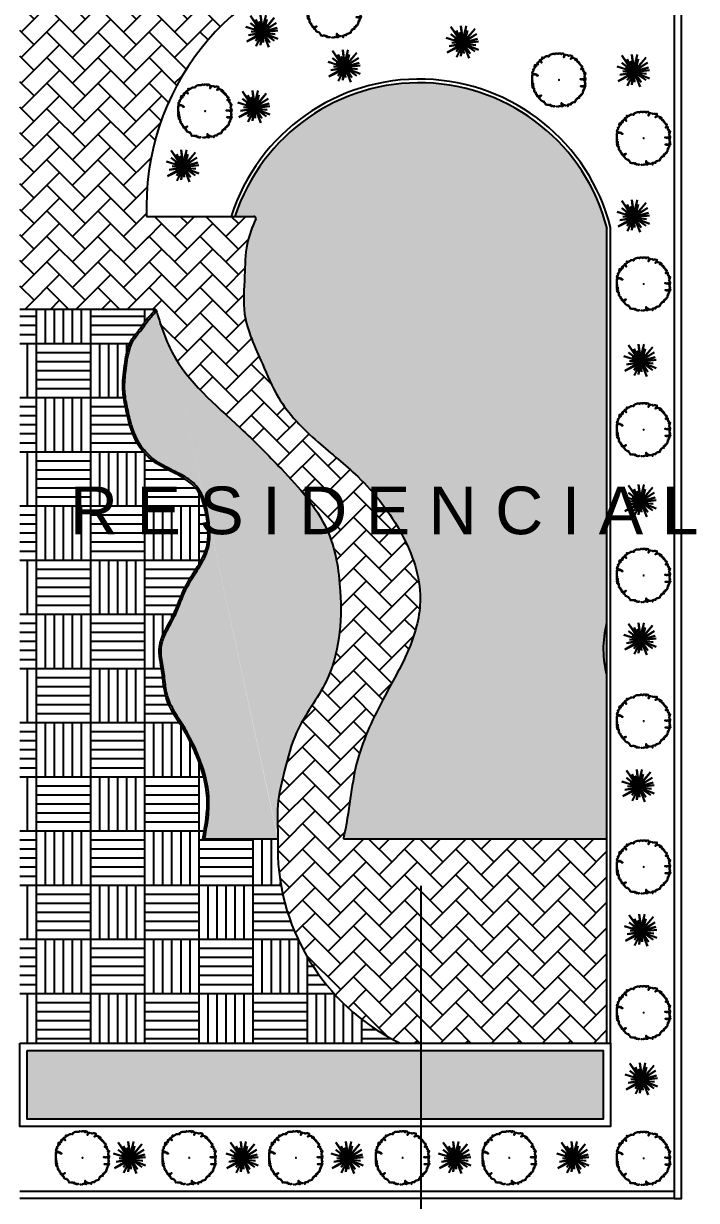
# Model space of a CAD drawing. Header units: metres. Extents: x 325024 to 7190115, y 7391967 to 10157759.
# Drawn here: x 326082.34 to 326101.26, y 7392841.02 to 7392874.13 of the extents above; entities that cross this region are included whole.
import ezdxf

# ---------------------------------------------------------------- set-up
doc = ezdxf.new("R2010")
doc.units = ezdxf.units.M
doc.layers.get('0').update_dxf_attribs({"lineweight": 18})
for name, color, linetype in [('Alvenaria', 6, 'Continuous'), ('DECK', 35, 'Continuous'), ('Piscina', 141, 'Continuous'), ('Piso externo', 254, 'Continuous'), ('VEGET', 64, 'Continuous')]:
    doc.layers.add(name, color=color, linetype=linetype)
doc.layers.add('linagrossa', color=7, linetype='Continuous', lineweight=25)
doc.styles.get("Standard").update_dxf_attribs({"font": 'arial.ttf'})
pattern_1 = [(45, (323741.6664990343, 7391711.48778445), (7.105427357601002e-17, 0.7184204896855323), [1.524, -0.508]), (135, (323742.0257090342, 7391711.84699445), (7.105427357601002e-17, 0.7184204896855323), [1.524, -0.508])]

# ---------------------------------------------------------------- blocks, each defined once
blk = doc.blocks.new('A$C21090EC6')
for p, q in [((6.749999990448771, 5.999999985987621), (1.874999990448771, 12.74999998598762)), ((1.874999990448771, 12.74999998598762), (5.624999990448771, 7.124999985987621)), ((6.749999990448771, 5.999999985987621), (1.874999990448771, 9.749999985987621)), ((1.874999990448771, 9.749999985987621), (6.374999990448771, 6.374999985987621)), ((6.749999990448771, 5.999999985987621), (4.124999990448771, 11.24999998598762)), ((4.124999990448771, 11.24999998598762), (5.573275852517736, 7.629310330815207)), ((6.749999990448771, 5.999999985987621), (5.249999990448771, 10.49999998598762)), ((5.249999990448771, 10.49999998598762), (6.642857133305914, 7.017857128844764)), ((6.749999990448771, 5.999999985987621), (5.999999990448771, 13.12499998598762)), ((5.999999990448771, 13.12499998598762), (6.749999990448771, 7.499999985987621)), ((6.749999990448771, 5.999999985987621), (8.24999999044877, 13.12499998598762)), ((6.749999990448771, 7.499999985987621), (8.24999999044877, 13.12499998598762)), ((6.749999990448771, 5.999999985987621), (11.62499999044877, 11.99999998598762)), ((6.749999990448771, 5.999999985987621), (8.62499999044877, 11.24999998598762)), ((6.749999990448771, 5.999999985987621), (12.37499999044877, 9.749999985987621)), ((12.37499999044877, 9.749999985987621), (7.499999990448771, 6.749999985987621)), ((11.62499999044877, 11.99999998598762), (7.579495231484044, 7.328560793449434)), ((8.62499999044877, 11.24999998598762), (7.579495231484044, 7.328560793449434)), ((6.749999990448771, 5.999999985987621), (-9.551229140924988e-09, 8.249999985987621)), ((-9.551229140924988e-09, 8.249999985987621), (4.874999990448771, 6.749999985987621)), ((6.749999990448771, 5.999999985987621), (0.3749999904487709, 2.249999985987621)), ((0.3749999904487709, 2.249999985987621), (5.488636354085134, 4.806818167805803)), ((6.749999990448771, 5.999999985987621), (1.124999990448771, 4.874999985987621)), ((1.124999990448771, 4.874999985987621), (5.934593013704585, 5.520348823196923)), ((6.749999990448771, 5.999999985987621), (2.249999990448771, 6.374999985987621)), ((2.249999990448771, 6.374999985987621), (5.624999990448771, 6.374999985987621)), ((6.749999990448771, 5.999999985987621), (3.374999990448771, 7.874999985987621)), ((3.374999990448771, 7.874999985987621), (4.874999990448771, 6.749999985987621)), ((6.749999990448771, 5.999999985987621), (4.124999990448771, 0.3749999859876212)), ((6.749999990448771, 5.999999985987621), (4.124999990448771, 2.624999985987621)), ((4.124999990448771, 2.624999985987621), (5.934593013704585, 5.520348823196923)), ((6.374999990448771, 4.874999985987621), (4.124999990448771, 0.3749999859876212)), ((6.749999990448771, 5.999999985987621), (5.999999990448771, 0.7499999859876212)), ((5.999999990448771, 0.7499999859876212), (6.374999990448771, 4.874999985987621)), ((6.749999990448771, 5.999999985987621), (12.74999999044877, 7.874999985987621)), ((6.749999990448771, 5.999999985987621), (13.12499999044877, 6.749999985987621)), ((6.749999990448771, 5.999999985987621), (9.37499999044877, -1.401237881282213e-08)), ((6.749999990448771, 5.999999985987621), (13.12499999044877, 3.374999985987621)), ((6.749999990448771, 5.999999985987621), (7.124999990448771, 1.874999985987621)), ((6.749999990448771, 5.999999985987621), (11.99999999044877, 5.249999985987621)), ((6.749999990448771, 5.999999985987621), (9.74999999044877, 1.874999985987621)), ((6.749999990448771, 5.999999985987621), (11.62499999044877, 2.624999985987621)), ((7.124999990448771, 1.874999985987621), (7.124999990448771, 4.874999985987621)), ((12.74999999044877, 7.874999985987621), (7.499999990448771, 6.374999985987621)), ((13.12499999044877, 6.749999985987621), (7.499999990448771, 5.999999985987621)), ((9.74999999044877, 1.874999985987621), (7.499999990448771, 5.249999985987621)), ((9.37499999044877, -1.401237881282213e-08), (7.499999990448771, 4.874999985987621)), ((11.99999999044877, 5.249999985987621), (7.874999990448771, 5.624999985987621)), ((13.12499999044877, 3.374999985987621), (8.24999999044877, 5.249999985987621)), ((8.24999999044877, 5.249999985987621), (11.62499999044877, 2.624999985987621)), ((4.124999990448771, 0.3749999859876212), (4.124999990448771, 0.3749999859876212))]:
    blk.add_line(p, q)
blk = doc.blocks.new('A$C0D2935C8')
at = {"const_width": 0.25641}
blk.add_lwpolyline([(5.91658495039797, 5.977604519359645, 1), (6.17299495039797, 5.977604519359645, 1)], format="xyb", close=True, dxfattribs=at)
for p in [(2.108115451358905, 10.60899138067351), (2.242983085406279, 11.01310551471466), (2.265378079989792, 10.87823491086595), (2.310168069156815, 10.81104844769408), (2.354958058323841, 10.74386198452222), (2.556513009575451, 10.96781686176177), (2.601800665288777, 10.9907100269907), (2.691380643622826, 11.01310551471466), (2.803355616540387, 11.05789649016257), (2.938223250587762, 11.14747844105838), (3.050198223505323, 11.2370603919542), (3.162173196422884, 11.30424685512607), (3.162173196422884, 11.30424685512607), (3.364225814220795, 11.30424685512607), (3.723043394103293, 11.28185136740211), (3.812623372437342, 11.327140020355), (3.835018367020854, 11.46151294669873), (3.857911028150667, 11.48390843442268), (3.902701017317692, 11.52869940987059), (4.037070984818766, 11.61828136076641), (4.239123602616677, 11.70836098916721), (4.4630735484518, 11.79794294006303), (4.642731171666199, 11.84273391551094), (4.754706144583761, 11.84273391551094), (4.889573778631134, 11.84273391551094), (5.001548751548696, 11.84273391551094), (5.091128729882746, 11.79794294006303), (5.158811380179582, 11.84273391551094), (5.315576342264169, 11.9099203786828), (5.382761326014705, 11.93231586640676), (5.450443976311543, 11.95520903163569), (5.764471567027016, 11.86512940323489), (5.831656550777552, 11.86512940323489), (5.876446539944578, 11.93231586640676), (6.033211502029164, 11.95520903163569), (6.078499157742488, 11.95520903163569), (6.324844098161123, 11.95520903163569), (6.392029081911661, 11.95520903163569), (6.459711732208498, 11.84273391551094), (6.616476694293084, 11.77554745233907), (6.728949333756946, 11.95520903163569), (7.020084263342606, 11.9099203786828), (7.020084263342606, 11.9099203786828), (7.132556902806468, 11.12508295333443), (7.132556902806468, 11.12508295333443), (7.154951897389981, 11.21466490423025), (7.177346891973492, 11.64117452599535), (7.177346891973492, 11.19226941650629), (7.199741886557005, 11.5734903853185), (7.222136881140517, 11.50630392214664), (7.222136881140517, 11.46151294669873), (7.222136881140517, 11.39432648352687), (7.222136881140517, 11.25945587967816), (7.311716859474567, 11.39432648352687), (7.44658449352194, 11.61828136076641), (7.603349455606527, 11.59588587304246), (7.984562030072537, 11.55109489759455), (8.141824658703424, 11.46151294669873), (8.20900964245396, 11.43911745897478), (8.478247244002407, 11.48390843442268), (8.657904867216807, 11.48390843442268), (8.725089850967343, 10.74386198452222), (8.79227483471788, 10.87823491086595), (8.949039796802467, 10.85583942314199), (8.97193245793228, 11.43911745897478), (8.97193245793228, 11.05789649016257), (8.97193245793228, 10.87823491086595), (9.016722447099305, 11.34953550807896), (9.016722447099305, 11.25945587967816), (9.016722447099305, 11.25945587967816), (9.263067387517939, 10.92302588631386), (9.532304989066386, 10.83344393541804), (9.532304989066386, 10.78865295997013), (9.689567617697275, 10.72146649679827), (9.689567617697275, 10.67667552135036), (9.846332579781862, 10.72146649679827), (0.2687398962330931, 8.343563378019233), (0.2911348908166058, 8.09721301305573), (0.3364225465299304, 8.18679496395155), (0.4260025248639794, 8.500829469591896), (0.537977497781541, 9.039316529976766), (0.537977497781541, 8.679993371383533), (0.6051624815320782, 8.747677512060376), (0.6275574761155909, 9.308062382664223), (0.7400301155794526, 9.084107505424676), (0.8296100939135016, 9.308062382664223), (0.9191900722475506, 9.06171201770072), (0.964477727960876, 9.398142011065021), (0.9868727225443878, 9.48772396196084), (1.098847695461949, 9.53251493740875), (1.233217662963024, 9.82415395532514), (1.255612657546536, 9.913735906220959), (1.255612657546536, 9.48772396196084), (1.323295307843373, 9.712176516705366), (1.480060269927959, 10.07100199779362), (1.614927903975333, 10.11579297324153), (1.77169286605992, 10.40743199115792), (1.816482855226944, 10.47461845432979), (1.816482855226944, 10.34024552798606), (1.816482855226944, 10.27256138730921), (1.838877849810457, 10.20537492413735), (1.883667838977481, 10.11579297324153), (1.906062833560994, 10.11579297324153), (1.951350489274319, 10.09339748551758), (1.951350489274319, 10.07100199779362), (2.06332546219188, 10.11579297324153), (2.108115451358905, 9.913735906220959), (2.130510445942417, 9.936131393944914), (9.689567617697275, 10.49701394205374), (9.689567617697275, 10.47461845432979), (9.958805219245722, 10.31735236275712), (10.04838519757977, 10.5642004052256), (10.07078019216328, 10.42982747888188), (10.18275516508085, 10.16058394868944), (10.18275516508085, 10.07100199779362), (10.40720277746227, 10.04860651006967), (10.40720277746227, 9.868944930773049), (10.58686040067667, 9.644492376028523), (10.60925539526018, 9.801758467601186), (10.6540453844272, 9.756967492153276), (10.8332053410953, 9.465328474236886), (10.96807297514268, 9.330457870388178), (10.99046796972619, 9.19608494404445), (11.03525795889322, 8.500829469591896), (11.03525795889322, 8.43364300642003), (11.08004794806024, 8.545620445039805), (11.10244294264375, 8.456038494143986), (11.21491558210761, 9.06171201770072), (11.21491558210761, 8.77007299978433), (11.21491558210761, 8.679993371383533), (11.28210056585815, 9.039316529976766), (11.28210056585815, 8.500829469591896), (11.46126052252625, 8.365958865743188), (11.46126052252625, 8.09721301305573), (11.46126052252625, 8.051924360102843), (11.48365551710976, 8.47843398186794), (11.48365551710976, 8.38885203097212), (-3.876905463329194e-08, 7.065029867733899), (-3.876905463329194e-08, 6.84107499049435), (-3.876905463329194e-08, 6.773888527322486), (-3.876905463329194e-08, 6.639017923473779), (-3.876905463329194e-08, 6.527040484854004), (-3.876905463329194e-08, 6.369774393281344), (-3.876905463329194e-08, 6.324983417833434), (-3.876905463329194e-08, 6.257796954661569), (-3.876905463329194e-08, 6.16821500376575), (-3.876905463329194e-08, 6.033344399917044), (-3.876905463329194e-08, 5.988553424469134), (-3.876905463329194e-08, 5.921366961297269), (-3.876905463329194e-08, 5.809389522677495), (-3.876905463329194e-08, 5.54014599248506), (0.02239495581445805, 7.581121440394814), (0.04478995039796985, 5.764100869724609), (0.04478995039796985, 5.315693437740534), (0.06718494498148253, 7.80557399513934), (0.06718494498148253, 7.446748514051086), (0.06718494498148253, 5.338088925464489), (0.08957993956499433, 5.719309894276699), (0.08957993956499433, 5.338088925464489), (0.111974934148507, 7.155109496134695), (0.111974934148507, 5.674518918828789), (0.1343699287320197, 7.895155946035159), (0.201554912482556, 7.917551433759114), (0.2911348908166058, 7.199900471582604), (0.3588175411134431, 7.379064373374244), (0.3588175411134431, 7.222295959306559), (0.6504501372454028, 7.311877910202379), (0.6952401264124282, 7.199900471582604), (0.9868727225443878, 7.17750498385865), (1.009267717127901, 7.087425355457854), (1.076452700878438, 7.110318520686786), (1.098847695461949, 7.065029867733899), (1.098847695461949, 6.953052429114124), (1.278007652130048, 6.953052429114124), (10.85560033567882, 6.145819516041795), (10.99046796972619, 6.145819516041795), (11.16962792639429, 6.078135375364954), (11.16962792639429, 6.078135375364954), (11.28210056585815, 6.12342402831784), (11.48365551710976, 6.145819516041795), (11.5513381674066, 7.895155946035159), (11.5513381674066, 6.033344399917044), (11.68570813490767, 7.895155946035159), (11.7304981240747, 7.379064373374244), (11.75289311865821, 7.670703391290634), (11.75289311865821, 7.670703391290634), (11.77528811324172, 6.863470478218304), (11.77528811324172, 6.773888527322486), (11.77528811324172, 6.100530863088909), (11.77528811324172, 6.033344399917044), (11.82007810240875, 6.639017923473779), (11.86536575812207, 7.446748514051086), (11.86536575812207, 7.065029867733899), (11.86536575812207, 6.347378905557389), (11.86536575812207, 5.607332455656924), (11.86536575812207, 5.49535501703715), (11.86536575812207, 5.49535501703715), (11.88776075270558, 6.594226948025869), (11.88776075270558, 5.988553424469134), (11.88776075270558, 5.988553424469134), (11.88776075270558, 5.405275388636354), (11.9101557472891, 7.222295959306559), (11.9101557472891, 6.459854021682141), (11.9101557472891, 5.786496357448564), (11.93255074187261, 6.392169881005299), (11.93255074187261, 6.347378905557389), (11.93255074187261, 5.876575985849359), (11.93255074187261, 5.315693437740534), (11.99973572562314, 7.491539489498995), (11.99973572562314, 6.324983417833434), (11.99973572562314, 6.280192442385524), (12.02213072020666, 6.16821500376575), (-3.876905463329194e-08, 5.293297950016579), (-3.876905463329194e-08, 5.270902462292624), (-3.876905463329194e-08, 5.001658932100189), (0.02239495581445805, 4.642833451011934), (0.04478995039796985, 5.091240882996009), (0.06718494498148253, 4.777206377355664), (0.08957993956499433, 4.979263444376234), (0.08957993956499433, 4.754810889631709), (0.08957993956499433, 4.261612482199725), (0.201554912482556, 5.181320511396805), (0.201554912482556, 4.979263444376234), (0.201554912482556, 4.440776383991364), (0.2463449016495804, 4.104346390627064), (0.3135298854001176, 4.598042475564024), (0.3812125356969549, 3.992368952007289), (0.4260025248639794, 4.081950902903109), (0.4260025248639794, 3.880391513387515), (0.4483975194474921, 3.678334446366944), (0.4707925140310047, 3.431486403898464), (0.537977497781541, 3.588752495471125), (0.6275574761155909, 3.207531526658915), (0.8296100939135016, 3.117451898258119), (0.8520050884970143, 3.005474459638344), (0.8520050884970143, 2.89349702101857), (0.9191900722475506, 2.736230929445909), (1.031662711711413, 2.713835441721954), (10.99046796972619, 4.57564698784007), (10.99046796972619, 4.57564698784007), (11.0128629643097, 2.669044466274044), (11.14723293181078, 2.713835441721954), (11.16962792639429, 4.57564698784007), (11.16962792639429, 4.53085601239216), (11.16962792639429, 4.53085601239216), (11.25970557127464, 2.825812880341728), (11.34928554960869, 2.960683484190434), (11.3716805441922, 4.57564698784007), (11.3716805441922, 3.207531526658915), (11.3716805441922, 3.162242873706028), (11.3716805441922, 3.139847385982073), (11.3716805441922, 3.095056410534164), (11.39407553877571, 4.508460524668205), (11.39407553877571, 3.274717989830779), (11.39407553877571, 3.050265435086254), (11.39407553877571, 3.050265435086254), (11.48365551710976, 3.655938958642989), (11.48365551710976, 3.611147983195079), (11.50605051169327, 3.431486403898464), (11.52894317282309, 4.57564698784007), (11.52894317282309, 3.498672867070328), (11.57373316199011, 3.678334446366944), (11.64091814574065, 4.57564698784007), (11.64091814574065, 3.90278700111147), (11.64091814574065, 3.880391513387515), (11.66331314032416, 3.745520909538809), (11.68570813490767, 3.947577976559379), (11.75289311865821, 4.598042475564024), (11.75289311865821, 4.216821506751815), (11.75289311865821, 4.081950902903109), (11.82007810240875, 4.598042475564024), (11.88776075270558, 4.979263444376234), (11.88776075270558, 4.418380896267409), (11.88776075270558, 4.261612482199725), (11.9101557472891, 5.226111486844714), (11.9101557472891, 4.620437963287979), (11.97734073103963, 5.113636370719964), (12.04452571479017, 4.642833451011934), (1.076452700878438, 2.534173862425338), (1.166032679212487, 2.310218985185789), (1.233217662963024, 2.466987399253473), (1.323295307843373, 2.220139356784993), (1.524850259094984, 1.951393504097535), (1.614927903975333, 2.26542800973788), (1.637322898558846, 1.906602528649625), (1.682112887725871, 2.130557405889173), (1.704507882309383, 2.377405448357654), (1.704507882309383, 1.749336437076964), (1.838877849810457, 1.659754486181145), (1.861272844393969, 2.355009960633699), (1.861272844393969, 2.355009960633699), (1.928955494690807, 1.412906443712664), (2.018535473024856, 2.489382886977428), (2.15290544052593, 1.278533517368935), (2.354958058323841, 1.233244864416048), (2.6465906544558, 1.121267425796273), (2.668985649039313, 1.0092899871765), (2.870540600290924, 0.8072329201559283), (2.983013239754785, 0.582780365411403), (3.02780322892181, 0.4931984145155832), (3.050198223505323, 0.4260119513437184), (3.386620808804308, 0.3812209758958094), (3.633463415769244, 0.4036164636197643), (3.812623372437342, 0.4036164636197643), (4.037070984818766, 0.246350372047103), (4.126650963152815, 0.3812209758958094), (4.239123602616677, 0.2687458597710579), (4.351098575534238, 0.1791639088752381), (4.395888564701263, 0.08958195797941926), (4.530756198748637, 0.1791639088752381), (4.709916155416735, 0.04479098253150937), (4.867178784047622, 0.02239549480755443), (5.023943746132209, 0.08958195797941926), (5.023943746132209, 0.08958195797941926), (5.584813943812617, 7.083599484758452e-09), (5.921236529111602, 7.083599484758452e-09), (6.055606496612675, 0.04479098253150937), (6.257659114410587, 0.08958195797941926), (6.571686705126059, 0.08958195797941926), (6.594081699709572, 0.7848374324319733), (6.594081699709572, 0.6728599938121995), (6.594081699709572, 0.5155939022395382), (6.594081699709572, 0.4484074390676733), (6.728949333756946, 0.6056735306403347), (6.728949333756946, 0.3140345127239446), (6.728949333756946, 0.08958195797941926), (6.818529312090996, 0.1791639088752381), (6.86331930125802, 0.4931984145155832), (6.885714295841532, 0.06718647025546431), (6.975294274175582, 0.4260119513437184), (7.065371919055931, 0.3812209758958094), (7.065371919055931, 0.3812209758958094), (7.087766913639443, 0.3588254881718544), (7.199741886557005, 0.3140345127239446), (7.311716859474567, 0.2687458597710579), (7.53616447185599, 0.246350372047103), (7.962167035489024, 0.3364300004478995), (7.962167035489024, 0.246350372047103), (8.007454691202348, 0.08958195797941926), (8.029849685785862, 0.3588254881718544), (8.141824658703424, 0.4260119513437184), (8.298589620788011, 0.4708029267916283), (8.411062260251871, 0.4708029267916283), (8.702694856383832, 0.4708029267916283), (8.725089850967343, 0.6504645060882446), (8.926644802218956, 0.7848374324319733), (8.949039796802467, 0.8072329201559283), (9.083907430849841, 0.8296284078798832), (9.195882403767403, 0.8968148710517481), (9.420330016148828, 0.9421035240046347), (9.599987639363224, 1.0092899871765), (9.64477762853025, 1.031685474900454), (9.711962612280786, 1.121267425796273), (9.756752601447811, 1.3457199805408), (9.756752601447811, 1.210849376692093), (9.868727574365373, 1.480092906884528), (9.958805219245722, 1.6821499739051), (9.958805219245722, 1.6821499739051), (9.958805219245722, 1.6821499739051), (9.958805219245722, 1.569674857780348), (10.18275516508085, 1.861313875696738), (10.18275516508085, 1.794127412524873), (10.27283280996119, 1.883709363420693), (10.49678275579632, 2.040975454993354), (10.56446540609316, 1.92899801637358), (10.60925539526018, 2.287823497461834), (10.67644037901072, 2.332614472909744), (10.74362536276125, 2.332614472909744), (10.85560033567882, 2.377405448357654), (10.90088799139214, 2.444591911529518), (10.96807297514268, 2.646648978550089), (10.96807297514268, 2.511778374701383)]:
    blk.add_point(p)
blk = doc.blocks.new('*U56')
at = {"layer": 'VEGET', "xscale": 0.125, "yscale": 0.125, "zscale": 0.125}
blk.add_blockref('A$C0D2935C8', (-0.7527828547513309, -0.7472005649199218), dxfattribs=at)
blk = doc.blocks.new('*U57')
at = {"color": 0, "linetype": 'ByBlock', "lineweight": -2, "transparency": 16777216}
for p in [(-2.510525938252074e-16, -4.1), (-5.021051876504147e-16, -8.2), (-7.531577814756222e-16, -12.3), (-1.004210375300829e-15, -16.4), (-1.255262969126037e-15, -20.5), (-1.506315562951244e-15, -24.6), (-1.757368156776452e-15, -28.7), (-2.008420750601659e-15, -32.8)]:
    blk.add_blockref('*U56', p, dxfattribs=at)
blk = doc.blocks.new('*U58')
at = {"layer": 'VEGET', "xscale": 0.125, "yscale": 0.125, "zscale": 0.125}
blk.add_blockref('A$C0D2935C8', (-0.7527828547511035, -0.7472005649199218), dxfattribs=at)
blk = doc.blocks.new('*U51')
at = {"color": 0, "linetype": 'ByBlock', "lineweight": -2, "transparency": 16777216}
for p in [(-12, 0), (-9, 0), (-6, 0), (-3, 0), (0, 0)]:
    blk.add_blockref('*U58', p, dxfattribs=at)

msp = doc.modelspace()

# ---------------------------------------------------------------- hatches: boundary and pattern name
at = {"layer": 'DECK'}
h = msp.add_hatch(dxfattribs=at)
h.set_pattern_fill('AR-PARQ1', color=256, scale=0.005)
h.set_pattern_definition([(90, (324474.8860170909, 7391607.833064089), (-1.524, 1.524), [1.524, -1.524]), (90, (324475.1400170908, 7391607.833064089), (-1.524, 1.524), [1.524, -1.524]), (90, (324475.3940170908, 7391607.833064089), (-1.524, 1.524), [1.524, -1.524]), (90, (324475.6480170909, 7391607.833064089), (-1.524, 1.524), [1.524, -1.524]), (90, (324475.9020170909, 7391607.833064089), (-1.524, 1.524), [1.524, -1.524]), (90, (324476.1560170908, 7391607.833064089), (-1.524, 1.524), [1.524, -1.524]), (90, (324476.4100170908, 7391607.833064089), (-1.524, 1.524), [1.524, -1.524]), (0, (324474.8860170909, 7391609.357064089), (1.524, -1.524), [1.524, -1.524]), (0, (324474.8860170909, 7391609.611064089), (1.524, -1.524), [1.524, -1.524]), (0, (324474.8860170909, 7391609.865064088), (1.524, -1.524), [1.524, -1.524]), (0, (324474.8860170909, 7391610.119064088), (1.524, -1.524), [1.524, -1.524]), (0, (324474.8860170909, 7391610.373064089), (1.524, -1.524), [1.524, -1.524]), (0, (324474.8860170909, 7391610.627064088), (1.524, -1.524), [1.524, -1.524]), (0, (324474.8860170909, 7391610.881064088), (1.524, -1.524), [1.524, -1.524])])
edge = h.paths.add_edge_path()
edge.add_spline(control_points=[(326087.3852549361, 7392851.195220727), (326087.4539020099, 7392851.577297184), (326087.5944230569, 7392852.359410401), (326087.2799274644, 7392853.43618226), (326086.8295652629, 7392854.343444865), (326086.2938049583, 7392855.071900862), (326086.2669805875, 7392855.881665567), (326086.0529023867, 7392856.695773602), (326086.5856280469, 7392857.433627748), (326086.875961442, 7392858.434611402), (326087.5771494112, 7392859.215558381), (326087.5116498542, 7392860.239535682), (326087.2819943623, 7392861.261369497), (326086.2494988455, 7392861.572645671), (326085.4726498165, 7392862.25234147), (326085.2611942261, 7392863.074985734), (326085.1004045488, 7392863.85169015), (326085.1864368857, 7392864.535110422), (326085.2806527845, 7392865.15103591), (326085.5976916229, 7392865.510683229), (326085.794481342, 7392865.806028656), (326085.9621269298, 7392865.986005559), (326086.0642303014, 7392866.090157412)], knot_values=[0, 0, 0, 0, 1.121175050994834, 2.295053281410613, 3.179697215172347, 4.106523322434493, 4.837163583320176, 5.515537628713952, 6.453626561207718, 7.287821957608327, 8.599362262956383, 9.250860597013961, 10.23703405142404, 11.38713621036541, 12.11217419562519, 13.1798244577285, 13.76893162960188, 14.42169625077931, 15.19095837024913, 15.50982201494911, 15.80319997715319, 16.22799555667295, 16.22799555667295, 16.22799555667295, 16.22799555667295], degree=3, periodic=0)
edge.add_line((326086.0642303014, 7392866.090157412), (326082.2411976504, 7392866.090157412))
edge.add_line((326082.2411976504, 7392866.090157412), (326082.2411976504, 7392845.44517023))
edge.add_line((326082.2411976504, 7392845.44517023), (326092.929292988, 7392845.44517023))
edge.add_arc((326095.6189185561, 7392850.95296961), 6.129432249423401, 178.1108425184692, 243.9723392112977, ccw=False)
edge.add_spline(control_points=[(326089.4928178231, 7392851.155032744), (326089.4929859444, 7392851.168427349), (326089.4931540657, 7392851.181821954), (326089.4932692037, 7392851.195220727)], knot_values=[19.0756298928001, 19.0756298928001, 19.0756298928001, 19.0756298928001, 19.11477409459467, 19.11477409459492, 19.11477409459492, 19.11477409459492], degree=3, periodic=0)
edge.add_line((326089.4932692037, 7392851.195220727), (326087.3852549362, 7392851.195220727))
at = {"layer": 'Piscina'}
h = msp.add_hatch(color=256, dxfattribs=at)
h.dxf.hatch_style = 1
edge = h.paths.add_edge_path()
edge.add_arc((326093.4704749896, 7392867.015354285), 5.450747971383812, 14.47598063418663, 161.9100707307916)
edge.add_line((326088.2891557259, 7392868.707862522), (326088.8233972656, 7392868.707862522))
edge.add_arc((326088.8233972656, 7392868.656526033), 0.05133648973705775, -21.185450200601622, 90, ccw=False)
edge.add_spline(control_points=[(326088.8707779205, 7392868.63676474), (326088.7738883066, 7392868.404457406), (326088.568517367, 7392867.889378116), (326088.5739994167, 7392866.97435698), (326088.4632827824, 7392865.807150907), (326089.0171146418, 7392864.698570392), (326089.5393222704, 7392863.391087575), (326090.5580348094, 7392862.372609857), (326091.9180252603, 7392861.309927882), (326093.0436394968, 7392859.875676385), (326093.6635301644, 7392858.109497579), (326093.2332003872, 7392856.494400685), (326092.418055393, 7392855.114696985), (326091.5823788068, 7392853.340577231), (326091.5349028916, 7392852.125222496), (326091.3425450797, 7392851.236581653), (326091.3359243291, 7392851.195220727)], knot_values=[0.07425057890706374, 0.07425057890706374, 0.07425057890706374, 0.07425057890706374, 0.8019127125007175, 1.682302942960419, 2.721634713791687, 4.168202022756401, 5.191147399644493, 6.827890595044167, 8.269142796155347, 10.24692424492761, 12.09662656230872, 13.47808161484512, 14.95543091272154, 16.83899330297836, 18.92756804383419, 19.03289516954315, 19.03289516954315, 19.03289516954315, 19.03289516954315], degree=3, periodic=0)
edge.add_line((326091.3359243291, 7392851.195220727), (326098.7481754426, 7392851.195220727))
edge.add_line((326098.7481754426, 7392851.195220727), (326098.7481754426, 7392868.377900202))
h = msp.add_hatch(color=256, dxfattribs=at)
h.dxf.hatch_style = 1
edge = h.paths.add_edge_path()
edge.add_spline(control_points=[(326089.4932692037, 7392851.195220727), (326089.4959697771, 7392851.509490435), (326089.4414790777, 7392852.161709649), (326089.6917795476, 7392853.15950855), (326090.0046905733, 7392854.391630989), (326091.1743316579, 7392855.809986195), (326091.3533880543, 7392857.903289334), (326090.9963368795, 7392860.078998727), (326089.7071151151, 7392861.503987932), (326088.1747388708, 7392863.041737728), (326086.6397459602, 7392864.369582974), (326086.1794656183, 7392865.625191354), (326086.0785354873, 7392866.031325424)], knot_values=[2.554156273312632, 2.554156273312881, 2.554156273312881, 2.554156273312881, 3.47228781129866, 4.445793999676766, 5.539864799173426, 7.15466140881497, 9.648199859493037, 11.38866339296839, 13.45822573822081, 15.05190955032435, 17.83644555269876, 19.07562989280035, 19.07562989280035, 19.07562989280035, 19.07562989280035], degree=3, periodic=0)
edge.add_spline(control_points=[(326086.0785354873, 7392866.031325424), (326085.997195188, 7392865.94766349), (326085.9186942865, 7392865.862769231), (326085.7730568095, 7392865.681227639), (326085.7073949999, 7392865.580534067), (326085.5632675578, 7392865.393591869), (326085.491947309, 7392865.311863336), (326085.3860696993, 7392865.136716111), (326085.3479061293, 7392865.03969166), (326085.2670245974, 7392864.752985843), (326085.242029681, 7392864.550254203), (326085.1958895629, 7392864.186261563), (326085.1808397743, 7392864.0215187), (326085.1916043502, 7392863.711143786), (326085.2151251117, 7392863.562914448), (326085.2765174203, 7392863.261829278), (326085.3114718289, 7392863.108110105), (326085.4318343062, 7392862.654416611), (326085.5406755651, 7392862.367831324), (326085.863113187, 7392861.979133377), (326086.0301030356, 7392861.843912744), (326086.3838370491, 7392861.634740995), (326086.5673302553, 7392861.553416529), (326086.8782727334, 7392861.388687435), (326087.0096248483, 7392861.30916938), (326087.2317111896, 7392861.105446873), (326087.3178979742, 7392860.977581953), (326087.4424242689, 7392860.696053953), (326087.4839851215, 7392860.543238741), (326087.54436156, 7392860.23239197), (326087.5654510767, 7392860.075925079), (326087.590570618, 7392859.729966244), (326087.5831538851, 7392859.53967688), (326087.4792908347, 7392859.177917122), (326087.3886739445, 7392859.008008366), (326087.1997158193, 7392858.695405108), (326087.1031822042, 7392858.551661563), (326086.9327006828, 7392858.261082442), (326086.8643579817, 7392858.11339964), (326086.7451127967, 7392857.815190882), (326086.6910639869, 7392857.667026978), (326086.55676351, 7392857.372034671), (326086.4726633661, 7392857.228182188), (326086.3385915091, 7392856.974755166), (326086.285443107, 7392856.863611237), (326086.2168567522, 7392856.640538689), (326086.2047212932, 7392856.529283212), (326086.2204097285, 7392856.264885156), (326086.2537412486, 7392856.110875234), (326086.3056029291, 7392855.795677565), (326086.318849742, 7392855.637911981), (326086.3603672514, 7392855.337518636), (326086.3906496919, 7392855.195903039), (326086.5094451598, 7392854.903741642), (326086.6000245673, 7392854.752806931), (326086.7912928034, 7392854.449750276), (326086.8894954922, 7392854.296380909), (326087.1059557275, 7392853.902751832), (326087.2174434231, 7392853.659010664), (326087.4373112945, 7392853.073942883), (326087.5309191496, 7392852.726353846), (326087.566983817, 7392852.151124163), (326087.5505506452, 7392851.927613976), (326087.4982857922, 7392851.534713596), (326087.4678444564, 7392851.364604277), (326087.4374134078, 7392851.195220727)], knot_values=[0.00887907289325085, 0.00887907289325085, 0.00887907289325085, 0.00887907289325085, 0.3513439182401132, 0.3513439182401132, 0.7053176888245751, 0.7053176888245751, 1.024484980934886, 1.024484980934886, 1.3449948935466, 1.3449948935466, 1.917833556090677, 1.917833556090677, 2.410929878102635, 2.410929878102635, 2.860368871245376, 2.860368871245376, 3.309807864388116, 3.309807864388116, 4.218982769886134, 4.218982769886134, 4.848277285352539, 4.848277285352539, 5.405775681314328, 5.405775681314328, 5.846524494708831, 5.846524494708831, 6.287273308103334, 6.287273308103334, 6.720431200029061, 6.720431200029061, 7.153589091954789, 7.153589091954789, 7.694149674148818, 7.694149674148818, 8.244520118135458, 8.244520118135458, 8.733930768914462, 8.733930768914462, 9.223341419693462, 9.223341419693462, 9.683875332687379, 9.683875332687379, 10.14440924568129, 10.14440924568129, 10.50998959741657, 10.50998959741657, 10.87556994915185, 10.87556994915185, 11.32509191792752, 11.32509191792752, 11.7746138867032, 11.7746138867032, 12.22413585547888, 12.22413585547888, 12.74164526975407, 12.74164526975407, 13.25915468402926, 13.25915468402926, 14.03984860195687, 14.03984860195687, 15.05338643724737, 15.05338643724737, 15.69975130981714, 15.69975130981714, 16.19671862995729, 16.19671862995729, 16.19671862995729, 16.19671862995729], degree=3, periodic=0)
edge.add_line((326087.4374134078, 7392851.195220727), (326089.4932692036, 7392851.195220727))
h = msp.add_hatch(color=256, dxfattribs=at)
h.dxf.hatch_style = 1
h.paths.add_polyline_path([(326098.6455024631, 7392845.239824272), (326082.4465436093, 7392845.239824272), (326082.4465436093, 7392843.309662113), (326098.6455024631, 7392843.309662113)])
at = {"layer": 'Piso externo'}
h = msp.add_hatch(dxfattribs=at)
h.set_pattern_fill('AR-HBONE', color=256, scale=0.005)
h.set_pattern_definition(pattern_1)
edge = h.paths.add_edge_path()
edge.add_line((326091.8988968971, 7392876.077735509), (326082.2411976504, 7392876.077735509))
edge.add_line((326082.2411976504, 7392876.077735509), (326082.2411976504, 7392869.006615806))
edge.add_line((326082.2411976504, 7392869.006615807), (326082.2411976504, 7392866.090157412))
edge.add_line((326082.2411976504, 7392866.090157412), (326086.0642303014, 7392866.090157412))
edge.add_line((326086.0642303014, 7392866.090157412), (326085.8012934554, 7392869.006615807))
edge.add_arc((326092.9501267968, 7392869.006615807), 7.14883334144929, 98.45595926150969, 179.9999999999982, ccw=False)
h = msp.add_hatch(dxfattribs=at)
h.set_pattern_fill('AR-HBONE', color=256, scale=0.005)
h.set_pattern_definition(pattern_1)
edge = h.paths.add_edge_path()
edge.add_line((326098.7481754426, 7392851.195220727), (326091.3359243291, 7392851.195220727))
edge.add_spline(control_points=[(326091.3359243291, 7392851.195220727), (326091.3425450797, 7392851.236581653), (326091.5349028916, 7392852.125222496), (326091.5823788068, 7392853.340577231), (326092.418055393, 7392855.114696985), (326093.2332003872, 7392856.494400685), (326093.6635301644, 7392858.109497579), (326093.0436394968, 7392859.875676385), (326091.9180252603, 7392861.309927882), (326090.5580348094, 7392862.372609857), (326089.5393222704, 7392863.391087575), (326089.0171146418, 7392864.698570392), (326088.4632827824, 7392865.807150907), (326088.5739994167, 7392866.97435698), (326088.568517367, 7392867.889378116), (326088.7738883066, 7392868.404457406), (326088.8707779205, 7392868.63676474)], knot_values=[0.07425057890706199, 0.07425057890706199, 0.07425057890706199, 0.07425057890706199, 0.1795777046160296, 2.268152445471852, 4.151714835728677, 5.629064133605091, 7.010519186141497, 8.8602215035226, 10.83800295229487, 12.27925515340605, 13.91599834880572, 14.93894372569381, 16.38551103465853, 17.4248428054898, 18.3052330359495, 19.03289516954315, 19.03289516954315, 19.03289516954315, 19.03289516954315], degree=3, periodic=0)
edge.add_arc((326088.8233972656, 7392868.656526033), 0.05133648973705775, 338.8145497993984, 450)
edge.add_line((326088.8233972656, 7392868.707862522), (326085.8012934554, 7392868.707862522))
edge.add_spline(control_points=[(326085.8012934554, 7392868.707862522), (326085.8350891164, 7392867.809644174), (326085.8688847775, 7392866.911425825), (326086.0642303014, 7392866.090157412)], knot_values=[0, 0, 0, 0, 2.494457420962743, 2.494457420962743, 2.494457420962743, 2.494457420962743], degree=3, periodic=0)
edge.add_spline(control_points=[(326086.0642303014, 7392866.090157412), (326086.0689054277, 7392866.070502323), (326086.0736730848, 7392866.050891309), (326086.0785354873, 7392866.031325424)], knot_values=[2.494457420962743, 2.494457420962743, 2.494457420962743, 2.494457420962743, 2.554156273312633, 2.554156273312633, 2.554156273312633, 2.554156273312633], degree=3, periodic=0)
edge.add_spline(control_points=[(326086.0785354873, 7392866.031325424), (326086.1794656183, 7392865.625191354), (326086.6397459602, 7392864.369582974), (326088.1747388708, 7392863.041737728), (326089.7071151151, 7392861.503987932), (326090.9963368795, 7392860.078998727), (326091.3533880543, 7392857.903289334), (326091.1743316579, 7392855.809986195), (326090.0046905733, 7392854.391630989), (326089.6917795476, 7392853.15950855), (326089.4414790777, 7392852.161709649), (326089.4959697771, 7392851.509490435), (326089.4932692037, 7392851.195220727)], knot_values=[2.554156273312633, 2.554156273312633, 2.554156273312633, 2.554156273312633, 3.793340613414218, 6.577876615788631, 8.171560427892167, 10.24112277314458, 11.98158630661994, 14.47512475729801, 16.08992136693955, 17.18399216643621, 18.15749835481432, 19.0756298928001, 19.0756298928001, 19.0756298928001, 19.07562989280035], degree=3, periodic=0)
edge.add_arc((326095.6189185561, 7392850.95296961), 6.129432249423505, 177.9198993045445, 243.9723392113005)
edge.add_line((326092.929292988, 7392845.44517023), (326098.7481754426, 7392845.44517023))
edge.add_line((326098.7481754426, 7392845.44517023), (326098.7481754426, 7392851.195220727))

# ---------------------------------------------------------------- linework, layer by layer
at = {"layer": 'Alvenaria'}
for p, q in [((326085.8012934554, 7392869.006615807), (326085.8012934554, 7392868.707862522)), ((326085.8012934554, 7392868.707862522), (326088.8233972656, 7392868.707862522)), ((326085.8012934554, 7392868.707862522), (326085.8012934554, 7392868.707862522)), ((326098.7481754426, 7392845.44517023), (326098.7481754426, 7392868.39087818)), ((326098.850848422, 7392845.44517023), (326098.850848422, 7392868.39087818)), ((326086.0642303014, 7392866.090157412), (326082.2411976504, 7392866.090157412)), ((326087.3852549361, 7392851.195220727), (326089.4932692037, 7392851.195220727)), ((326091.3359243291, 7392851.195220727), (326098.7481754426, 7392851.195220727)), ((326082.2411976504, 7392841.277699405), (326100.6418110897, 7392841.277699405))]:
    msp.add_line(p, q, dxfattribs=at)
for points in [[(326100.6418110897, 7392841.077699405), (326100.8418110897, 7392841.077699405), (326100.8418110897, 7392876.077735509), (326100.8418110897, 7392876.277735509), (326082.0411976504, 7392876.277735509), (326082.0411976504, 7392876.077735509)], [(326100.6418110897, 7392876.077735509), (326100.6418110897, 7392841.077699405), (326082.2411976504, 7392841.077699405)]]:
    msp.add_lwpolyline(points, dxfattribs=at)
for points in [[(326082.2411976504, 7392845.44517023), (326098.850848422, 7392845.44517023), (326098.850848422, 7392843.104316154), (326082.2411976504, 7392843.104316154)], [(326082.4465436093, 7392845.239824272), (326098.6455024631, 7392845.239824272), (326098.6455024631, 7392843.309662113), (326082.4465436093, 7392843.309662113)]]:
    msp.add_lwpolyline(points, close=True, dxfattribs=at)
for centre, radius, start, end in [((326092.9501267968, 7392869.006615807), 7.148833341449198, 98.45595926272833, 180), ((326093.4704749896, 7392867.015354285), 5.553420950857994, 14.34082897713241, 162.2557581048069), ((326093.4704749896, 7392867.015354285), 5.450747971383949, 14.34082897713241, 161.9100707491326), ((326088.8233972656, 7392868.656526033), 0.05133648973702301, 337.3601962047345, 90), ((326095.6189185561, 7392850.95296961), 6.129432249423418, 178.1108425407112, 243.9723392174282)]:
    msp.add_arc(centre, radius, start, end, dxfattribs=at)
for points, knots in [([(326088.8707779205, 7392868.63676474), (326088.7738883066, 7392868.404457406), (326088.568517367, 7392867.889378116), (326088.5739994167, 7392866.97435698), (326088.4632827824, 7392865.807150907), (326089.0171146418, 7392864.698570392), (326089.5393222704, 7392863.391087575), (326090.5580348094, 7392862.372609857), (326091.9180252603, 7392861.309927882), (326093.0436394968, 7392859.875676385), (326093.6635301644, 7392858.109497579), (326093.2332003872, 7392856.494400685), (326092.418055393, 7392855.114696985), (326091.5823788068, 7392853.340577231), (326091.5349028916, 7392852.125222496), (326091.3425450797, 7392851.236581653), (326091.3359243291, 7392851.195220727)], [0.07425057890706374, 0.07425057890706374, 0.07425057890706374, 0.07425057890706374, 0.8019127125007175, 1.682302942960419, 2.721634713791687, 4.168202022756401, 5.191147399644493, 6.827890595044167, 8.269142796155347, 10.24692424492761, 12.09662656230872, 13.47808161484512, 14.95543091272154, 16.83899330297836, 18.92756804383419, 19.03289516954315, 19.03289516954315, 19.03289516954315, 19.03289516954315]), ([(326087.3852549361, 7392851.195220727), (326087.4539020099, 7392851.577297184), (326087.5944230569, 7392852.359410401), (326087.2799274644, 7392853.43618226), (326086.8295652629, 7392854.343444865), (326086.2938049583, 7392855.071900862), (326086.2669805875, 7392855.881665567), (326086.0529023867, 7392856.695773602), (326086.5856280469, 7392857.433627748), (326086.875961442, 7392858.434611402), (326087.5771494112, 7392859.215558381), (326087.5116498542, 7392860.239535682), (326087.2819943623, 7392861.261369497), (326086.2494988455, 7392861.572645671), (326085.4726498165, 7392862.25234147), (326085.2611942261, 7392863.074985734), (326085.1004045488, 7392863.85169015), (326085.1864368857, 7392864.535110422), (326085.2806527845, 7392865.15103591), (326085.5976916229, 7392865.510683229), (326085.794481342, 7392865.806028656), (326085.9621269298, 7392865.986005559), (326086.0642303014, 7392866.090157412)], [0, 0, 0, 0, 1.121175050994834, 2.295053281410613, 3.179697215172347, 4.106523322434493, 4.837163583320176, 5.515537628713952, 6.453626561207718, 7.287821957608327, 8.599362262956383, 9.250860597013961, 10.23703405142404, 11.38713621036541, 12.11217419562519, 13.1798244577285, 13.76893162960188, 14.42169625077931, 15.19095837024913, 15.50982201494911, 15.80319997715319, 16.22799555667295, 16.22799555667295, 16.22799555667295, 16.22799555667295]), ([(326087.4357823717, 7392851.186142543), (326087.4667542299, 7392851.35852597), (326087.4978799054, 7392851.531662348), (326087.5505506452, 7392851.927613976), (326087.566983817, 7392852.151124163), (326087.5309191496, 7392852.726353846), (326087.4373112945, 7392853.073942883), (326087.2174434231, 7392853.659010664), (326087.1059557275, 7392853.902751832), (326086.8894954922, 7392854.296380909), (326086.7912928034, 7392854.449750276), (326086.6000245673, 7392854.752806931), (326086.5094451598, 7392854.903741642), (326086.3906496919, 7392855.195903039), (326086.3603672514, 7392855.337518636), (326086.318849742, 7392855.637911981), (326086.3056029291, 7392855.795677565), (326086.2537412486, 7392856.110875234), (326086.2204097285, 7392856.264885156), (326086.2047212932, 7392856.529283212), (326086.2168567522, 7392856.640538689), (326086.285443107, 7392856.863611237), (326086.3385915091, 7392856.974755166), (326086.4726633661, 7392857.228182188), (326086.55676351, 7392857.372034671), (326086.6910639869, 7392857.667026978), (326086.7451127967, 7392857.815190882), (326086.8643579817, 7392858.11339964), (326086.9327006828, 7392858.261082442), (326087.1031822042, 7392858.551661563), (326087.1997158193, 7392858.695405108), (326087.3886739445, 7392859.008008366), (326087.4792908347, 7392859.177917122), (326087.5831538851, 7392859.53967688), (326087.590570618, 7392859.729966244), (326087.5654510767, 7392860.075925079), (326087.54436156, 7392860.23239197), (326087.4839851215, 7392860.543238741), (326087.4424242689, 7392860.696053953), (326087.3178979742, 7392860.977581953), (326087.2317111896, 7392861.105446873), (326087.0096248483, 7392861.30916938), (326086.8782727334, 7392861.388687435), (326086.5673302553, 7392861.553416529), (326086.3838370491, 7392861.634740995), (326086.0301030356, 7392861.843912744), (326085.863113187, 7392861.979133377), (326085.5406755651, 7392862.367831324), (326085.4318343062, 7392862.654416611), (326085.3114718289, 7392863.108110105), (326085.2765174203, 7392863.261829278), (326085.2151251117, 7392863.562914448), (326085.1916043502, 7392863.711143786), (326085.1808397743, 7392864.0215187), (326085.1958895629, 7392864.186261563), (326085.242029681, 7392864.550254203), (326085.2670245974, 7392864.752985843), (326085.3479061293, 7392865.03969166), (326085.3860696993, 7392865.136716111), (326085.491947309, 7392865.311863336), (326085.5632675578, 7392865.393591869), (326085.7073949999, 7392865.580534067), (326085.7730568095, 7392865.681227639), (326085.9186942865, 7392865.862769231), (326085.997195188, 7392865.94766349), (326086.0785354873, 7392866.031325424)], [0, 0, 0, 0, 0.5058463930334033, 0.5058463930334033, 1.152211265603169, 1.152211265603169, 2.165749100893664, 2.165749100893664, 2.946443018821276, 2.946443018821276, 3.463952433096469, 3.463952433096469, 3.981461847371663, 3.981461847371663, 4.43098381614734, 4.43098381614734, 4.880505784923018, 4.880505784923018, 5.330027753698695, 5.330027753698695, 5.695608105433971, 5.695608105433971, 6.061188457169247, 6.061188457169247, 6.521722370163162, 6.521722370163162, 6.982256283157077, 6.982256283157077, 7.471666933936079, 7.471666933936079, 7.96107758471508, 7.96107758471508, 8.511448028701722, 8.511448028701722, 9.05200861089575, 9.05200861089575, 9.485166502821478, 9.485166502821478, 9.918324394747206, 9.918324394747206, 10.35907320814171, 10.35907320814171, 10.79982202153621, 10.79982202153621, 11.357320417498, 11.357320417498, 11.98661493296441, 11.98661493296441, 12.89578983846242, 12.89578983846242, 13.34522883160516, 13.34522883160516, 13.7946678247479, 13.7946678247479, 14.28776414675986, 14.28776414675986, 14.86060280930394, 14.86060280930394, 15.18111272191565, 15.18111272191565, 15.50028001402596, 15.50028001402596, 15.85425378461043, 15.85425378461043, 16.19671862995729, 16.19671862995729, 16.19671862995729, 16.19671862995729])]:
    msp.add_open_spline(points, degree=3, knots=knots, dxfattribs=at)
msp.add_spline([(326086.0642303014, 7392866.090157412), (326086.52359833, 7392864.880690871), (326088.4371060076, 7392862.756502696), (326089.5946569521, 7392861.600000758), (326090.8703255359, 7392859.900650796), (326091.2483039025, 7392858.154096907), (326090.8534996067, 7392855.624531028), (326090.022239157, 7392854.190014825), (326089.682195962, 7392853.11940406), (326089.4932692037, 7392852.137893734), (326089.4932692037, 7392851.195220727), (326089.4928178231, 7392851.155032744)], degree=3, dxfattribs=at)
at = {"layer": 'linagrossa'}
msp.add_line((326093.5244956347, 7392828.379536177), (326093.5244956347, 7392849.87315213), dxfattribs=at)
msp.add_open_spline([(326098.7481754426, 7392855.797760147), (326098.6938247726, 7392856.017509488), (326098.6575263795, 7392856.257105258), (326098.6515827994, 7392856.758830758), (326098.680050121, 7392857.01917461), (326098.7481754426, 7392857.27749768)], degree=3, knots=[10.93212025818617, 10.93212025818617, 10.93212025818617, 10.93212025818617, 11.49308417146514, 11.49308417146514, 12.01859591246322, 12.01859591246322, 12.01859591246322, 12.01859591246322], dxfattribs=at)

# ---------------------------------------------------------------- block references
for name, p in [('*U57', (326099.777289013, 7392875.005055849)), ('*U51', (326096.0008518977, 7392842.221081474))]:
    msp.add_blockref(name, p)
at = {"layer": 'VEGET'}
for name, p, xscale, yscale, zscale in [('A$C0D2935C8', (326090.3275819328, 7392873.742189448), 0.125, 0.125, 0.125), ('A$C21090EC6', (326088.5933224324, 7392873.467961706), 0.06890406907109788, 0.06890406907109788, 0.06890406907109788), ('A$C21090EC6', (326094.2294910007, 7392873.160573167), 0.06890406907109788, 0.06890406907109788, 0.06890406907109788), ('A$C21090EC6', (326090.9046876189, 7392872.484384066), 0.06890406907109788, 0.06890406907109788, 0.06890406907109788), ('A$C0D2935C8', (326096.6433844921, 7392871.798635717), 0.125, 0.125, 0.125), ('A$C21090EC6', (326099.0357061028, 7392872.354285344), 0.06890406907109788, 0.06890406907109788, 0.06890406907109788), ('A$C0D2935C8', (326086.6952557839, 7392870.922498971), 0.125, 0.125, 0.125), ('A$C21090EC6', (326088.3686063726, 7392871.340439163), 0.06890406907109788, 0.06890406907109788, 0.06890406907109788), ('A$C21090EC6', (326086.3650378339, 7392869.679626621), 0.06890406907109788, 0.06890406907109788, 0.06890406907109788), ('A$C21090EC6', (326099.0357061028, 7392868.264565942), 0.06890406907109788, 0.06890406907109788, 0.06890406907109788), ('A$C21090EC6', (326099.2243257891, 7392864.204172622), 0.06890406907109788, 0.06890406907109788, 0.06890406907109788), ('A$C21090EC6', (326099.2243257891, 7392860.255293187), 0.06890406907109788, 0.06890406907109788, 0.06890406907109788), ('A$C21090EC6', (326099.2243725582, 7392856.367502963), 0.06890406907109788, 0.06890406907109788, 0.06890406907109788), ('A$C21090EC6', (326099.1704758742, 7392852.239128113), 0.06890406907109788, 0.06890406907109788, 0.06890406907109788), ('A$C21090EC6', (326099.24251896, 7392848.172354058), 0.06890406907109788, 0.06890406907109788, 0.06890406907109788), ('A$C21090EC6', (326099.2623190092, 7392843.991815849), 0.06890406907109788, 0.06890406907109788, 0.06890406907109788), ('A$C21090EC6', (326084.8729054325, 7392841.775349664), 0.06890406907109788, 0.06890406907109788, 0.06890406907109788), ('A$C21090EC6', (326088.0365154424, 7392841.775349664), 0.06890406907109788, 0.06890406907109788, 0.06890406907109788), ('A$C21090EC6', (326090.9932751799, 7392841.775349664), 0.06890406907109788, 0.06890406907109788, 0.06890406907109788), ('A$C21090EC6', (326094.0143049826, 7392841.775349664), 0.06890406907109788, 0.06890406907109788, 0.06890406907109788), ('A$C21090EC6', (326097.3381663405, 7392841.775349664), 0.06890406907109788, 0.06890406907109788, 0.06890406907109788)]:
    msp.add_blockref(name, p, dxfattribs=dict(at, xscale=xscale, yscale=yscale, zscale=zscale))

# ---------------------------------------------------------------- texts
at = {"layer": 'linagrossa'}
msp.add_text('T O R R E   R E S I D E N C I A L ', height=1.339974044640449, dxfattribs=at).set_placement((326073.4534131891, 7392859.765177327))

doc.saveas('drawing.dxf')
